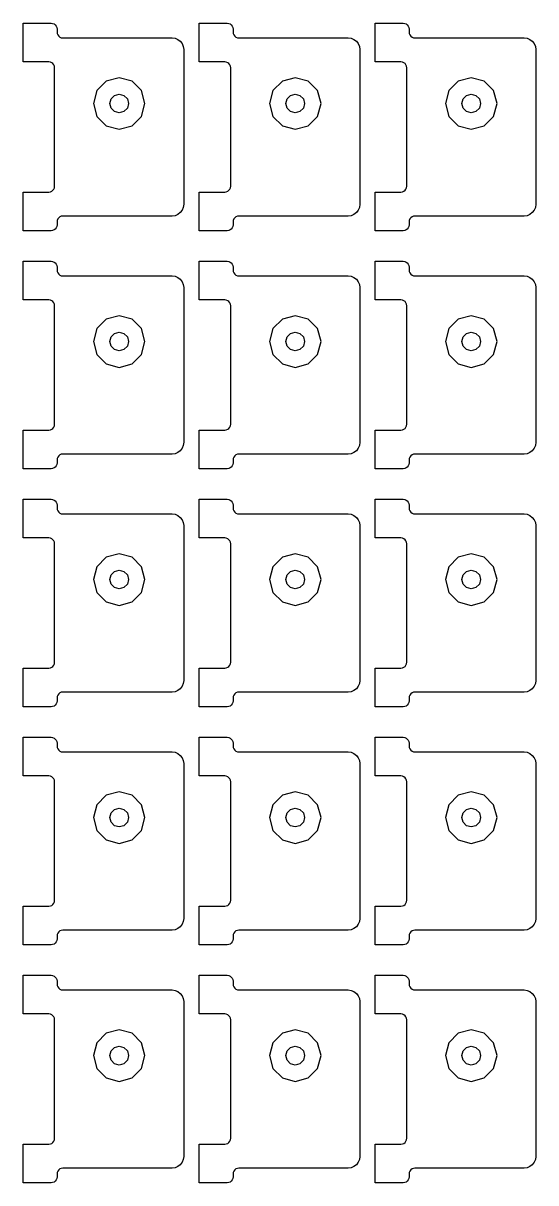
# Model space of a CAD drawing. Extents: x 11 to 212, y 11 to 212.
# Drawn here: x 128.77 to 133.91, y 123.29 to 134.93 of the extents above; entities that cross this region are included whole.
import ezdxf

# ---------------------------------------------------------------- set-up
doc = ezdxf.new("R2010")
doc.units = 0
doc.layers.add('G', color=7, linetype='continuous')

msp = doc.modelspace()

# ---------------------------------------------------------------- linework, layer by layer
at = {"layer": 'G'}
for points in [[(129.024, 133.235), (129.039, 133.237), (129.053, 133.243), (129.065, 133.253), (129.074, 133.265), (129.08, 133.279), (129.082, 133.294), (129.082, 134.482), (129.08, 134.498), (129.074, 134.512), (129.065, 134.524), (129.053, 134.533), (129.039, 134.539), (129.024, 134.541), (128.767, 134.541), (128.767, 134.929), (129.047, 134.929), (129.062, 134.927), (129.076, 134.922), (129.089, 134.912), (129.098, 134.9), (129.104, 134.886), (129.106, 134.871), (129.106, 134.841), (129.108, 134.826), (129.114, 134.812), (129.123, 134.8), (129.135, 134.79), (129.149, 134.784), (129.165, 134.782), (130.259, 134.782), (130.289, 134.778), (130.318, 134.767), (130.342, 134.748), (130.361, 134.724), (130.372, 134.695), (130.376, 134.665), (130.376, 133.112), (130.372, 133.081), (130.361, 133.053), (130.342, 133.029), (130.318, 133.01), (130.289, 132.998), (130.259, 132.994), (129.165, 132.994), (129.149, 132.992), (129.135, 132.986), (129.123, 132.977), (129.114, 132.965), (129.108, 132.951), (129.106, 132.935), (129.106, 132.906), (129.104, 132.891), (129.098, 132.876), (129.089, 132.864), (129.076, 132.855), (129.062, 132.849), (129.047, 132.847), (128.767, 132.847), (128.767, 133.235)], [(130.788, 133.235), (130.803, 133.237), (130.818, 133.243), (130.83, 133.253), (130.839, 133.265), (130.845, 133.279), (130.847, 133.294), (130.847, 134.482), (130.845, 134.498), (130.839, 134.512), (130.83, 134.524), (130.818, 134.533), (130.803, 134.539), (130.788, 134.541), (130.532, 134.541), (130.532, 134.929), (130.812, 134.929), (130.827, 134.927), (130.841, 134.922), (130.853, 134.912), (130.863, 134.9), (130.869, 134.886), (130.871, 134.871), (130.871, 134.841), (130.873, 134.826), (130.878, 134.812), (130.888, 134.8), (130.9, 134.79), (130.914, 134.784), (130.929, 134.782), (132.024, 134.782), (132.054, 134.778), (132.082, 134.767), (132.107, 134.748), (132.125, 134.724), (132.137, 134.695), (132.141, 134.665), (132.141, 133.112), (132.137, 133.081), (132.125, 133.053), (132.107, 133.029), (132.082, 133.01), (132.054, 132.998), (132.024, 132.994), (130.929, 132.994), (130.914, 132.992), (130.9, 132.986), (130.888, 132.977), (130.878, 132.965), (130.873, 132.951), (130.871, 132.935), (130.871, 132.906), (130.869, 132.891), (130.863, 132.876), (130.853, 132.864), (130.841, 132.855), (130.827, 132.849), (130.812, 132.847), (130.532, 132.847), (130.532, 133.235)], [(132.553, 133.235), (132.568, 133.237), (132.582, 133.243), (132.595, 133.253), (132.604, 133.265), (132.61, 133.279), (132.612, 133.294), (132.612, 134.482), (132.61, 134.498), (132.604, 134.512), (132.595, 134.524), (132.582, 134.533), (132.568, 134.539), (132.553, 134.541), (132.296, 134.541), (132.296, 134.929), (132.576, 134.929), (132.592, 134.927), (132.606, 134.922), (132.618, 134.912), (132.627, 134.9), (132.633, 134.886), (132.635, 134.871), (132.635, 134.841), (132.637, 134.826), (132.643, 134.812), (132.653, 134.8), (132.665, 134.79), (132.679, 134.784), (132.694, 134.782), (133.788, 134.782), (133.819, 134.778), (133.847, 134.767), (133.871, 134.748), (133.89, 134.724), (133.902, 134.695), (133.906, 134.665), (133.906, 133.112), (133.902, 133.081), (133.89, 133.053), (133.871, 133.029), (133.847, 133.01), (133.819, 132.998), (133.788, 132.994), (132.694, 132.994), (132.679, 132.992), (132.665, 132.986), (132.653, 132.977), (132.643, 132.965), (132.637, 132.951), (132.635, 132.935), (132.635, 132.906), (132.633, 132.891), (132.627, 132.876), (132.618, 132.864), (132.606, 132.855), (132.592, 132.849), (132.576, 132.847), (132.296, 132.847), (132.296, 133.235)], [(129.954, 133.994), (129.988, 134.124), (129.954, 134.253), (129.859, 134.348), (129.729, 134.382), (129.6, 134.348), (129.505, 134.253), (129.471, 134.124), (129.505, 133.994), (129.6, 133.899), (129.729, 133.865), (129.859, 133.899)], [(131.718, 133.994), (131.753, 134.124), (131.718, 134.253), (131.624, 134.348), (131.494, 134.382), (131.365, 134.348), (131.27, 134.253), (131.235, 134.124), (131.27, 133.994), (131.365, 133.899), (131.494, 133.865), (131.624, 133.899)], [(133.483, 133.994), (133.518, 134.124), (133.483, 134.253), (133.388, 134.348), (133.259, 134.382), (133.129, 134.348), (133.035, 134.253), (133, 134.124), (133.035, 133.994), (133.129, 133.899), (133.259, 133.865), (133.388, 133.899)], [(129.824, 134.124), (129.811, 134.076), (129.776, 134.042), (129.729, 134.029), (129.682, 134.042), (129.648, 134.076), (129.635, 134.124), (129.648, 134.171), (129.682, 134.205), (129.729, 134.218), (129.776, 134.205), (129.811, 134.171)], [(131.588, 134.124), (131.576, 134.076), (131.541, 134.042), (131.494, 134.029), (131.447, 134.042), (131.413, 134.076), (131.4, 134.124), (131.413, 134.171), (131.447, 134.205), (131.494, 134.218), (131.541, 134.205), (131.576, 134.171)], [(133.353, 134.124), (133.34, 134.076), (133.306, 134.042), (133.259, 134.029), (133.212, 134.042), (133.177, 134.076), (133.165, 134.124), (133.177, 134.171), (133.212, 134.205), (133.259, 134.218), (133.306, 134.205), (133.34, 134.171)], [(129.024, 130.847), (129.039, 130.849), (129.053, 130.855), (129.065, 130.864), (129.074, 130.876), (129.08, 130.891), (129.082, 130.906), (129.082, 132.094), (129.08, 132.109), (129.074, 132.124), (129.065, 132.136), (129.053, 132.145), (129.039, 132.151), (129.024, 132.153), (128.767, 132.153), (128.767, 132.541), (129.047, 132.541), (129.062, 132.539), (129.076, 132.533), (129.089, 132.524), (129.098, 132.512), (129.104, 132.498), (129.106, 132.482), (129.106, 132.453), (129.108, 132.438), (129.114, 132.424), (129.123, 132.411), (129.135, 132.402), (129.149, 132.396), (129.165, 132.394), (130.259, 132.394), (130.289, 132.39), (130.318, 132.378), (130.342, 132.36), (130.361, 132.335), (130.372, 132.307), (130.376, 132.276), (130.376, 130.724), (130.372, 130.693), (130.361, 130.665), (130.342, 130.64), (130.318, 130.622), (130.289, 130.61), (130.259, 130.606), (129.165, 130.606), (129.149, 130.604), (129.135, 130.598), (129.123, 130.589), (129.114, 130.576), (129.108, 130.562), (129.106, 130.547), (129.106, 130.518), (129.104, 130.502), (129.098, 130.488), (129.089, 130.476), (129.076, 130.467), (129.062, 130.461), (129.047, 130.459), (128.767, 130.459), (128.767, 130.847)], [(130.788, 130.847), (130.803, 130.849), (130.818, 130.855), (130.83, 130.864), (130.839, 130.876), (130.845, 130.891), (130.847, 130.906), (130.847, 132.094), (130.845, 132.109), (130.839, 132.124), (130.83, 132.136), (130.818, 132.145), (130.803, 132.151), (130.788, 132.153), (130.532, 132.153), (130.532, 132.541), (130.812, 132.541), (130.827, 132.539), (130.841, 132.533), (130.853, 132.524), (130.863, 132.512), (130.869, 132.498), (130.871, 132.482), (130.871, 132.453), (130.873, 132.438), (130.878, 132.424), (130.888, 132.411), (130.9, 132.402), (130.914, 132.396), (130.929, 132.394), (132.024, 132.394), (132.054, 132.39), (132.082, 132.378), (132.107, 132.36), (132.125, 132.335), (132.137, 132.307), (132.141, 132.276), (132.141, 130.724), (132.137, 130.693), (132.125, 130.665), (132.107, 130.64), (132.082, 130.622), (132.054, 130.61), (132.024, 130.606), (130.929, 130.606), (130.914, 130.604), (130.9, 130.598), (130.888, 130.589), (130.878, 130.576), (130.873, 130.562), (130.871, 130.547), (130.871, 130.518), (130.869, 130.502), (130.863, 130.488), (130.853, 130.476), (130.841, 130.467), (130.827, 130.461), (130.812, 130.459), (130.532, 130.459), (130.532, 130.847)], [(132.553, 130.847), (132.568, 130.849), (132.582, 130.855), (132.595, 130.864), (132.604, 130.876), (132.61, 130.891), (132.612, 130.906), (132.612, 132.094), (132.61, 132.109), (132.604, 132.124), (132.595, 132.136), (132.582, 132.145), (132.568, 132.151), (132.553, 132.153), (132.296, 132.153), (132.296, 132.541), (132.576, 132.541), (132.592, 132.539), (132.606, 132.533), (132.618, 132.524), (132.627, 132.512), (132.633, 132.498), (132.635, 132.482), (132.635, 132.453), (132.637, 132.438), (132.643, 132.424), (132.653, 132.411), (132.665, 132.402), (132.679, 132.396), (132.694, 132.394), (133.788, 132.394), (133.819, 132.39), (133.847, 132.378), (133.871, 132.36), (133.89, 132.335), (133.902, 132.307), (133.906, 132.276), (133.906, 130.724), (133.902, 130.693), (133.89, 130.665), (133.871, 130.64), (133.847, 130.622), (133.819, 130.61), (133.788, 130.606), (132.694, 130.606), (132.679, 130.604), (132.665, 130.598), (132.653, 130.589), (132.643, 130.576), (132.637, 130.562), (132.635, 130.547), (132.635, 130.518), (132.633, 130.502), (132.627, 130.488), (132.618, 130.476), (132.606, 130.467), (132.592, 130.461), (132.576, 130.459), (132.296, 130.459), (132.296, 130.847)], [(129.954, 131.606), (129.988, 131.735), (129.954, 131.865), (129.859, 131.959), (129.729, 131.994), (129.6, 131.959), (129.505, 131.865), (129.471, 131.735), (129.505, 131.606), (129.6, 131.511), (129.729, 131.476), (129.859, 131.511)], [(131.718, 131.606), (131.753, 131.735), (131.718, 131.865), (131.624, 131.959), (131.494, 131.994), (131.365, 131.959), (131.27, 131.865), (131.235, 131.735), (131.27, 131.606), (131.365, 131.511), (131.494, 131.476), (131.624, 131.511)], [(133.483, 131.606), (133.518, 131.735), (133.483, 131.865), (133.388, 131.959), (133.259, 131.994), (133.129, 131.959), (133.035, 131.865), (133, 131.735), (133.035, 131.606), (133.129, 131.511), (133.259, 131.476), (133.388, 131.511)], [(129.824, 131.735), (129.811, 131.688), (129.776, 131.654), (129.729, 131.641), (129.682, 131.654), (129.648, 131.688), (129.635, 131.735), (129.648, 131.782), (129.682, 131.817), (129.729, 131.829), (129.776, 131.817), (129.811, 131.782)], [(131.588, 131.735), (131.576, 131.688), (131.541, 131.654), (131.494, 131.641), (131.447, 131.654), (131.413, 131.688), (131.4, 131.735), (131.413, 131.782), (131.447, 131.817), (131.494, 131.829), (131.541, 131.817), (131.576, 131.782)], [(133.353, 131.735), (133.34, 131.688), (133.306, 131.654), (133.259, 131.641), (133.212, 131.654), (133.177, 131.688), (133.165, 131.735), (133.177, 131.782), (133.212, 131.817), (133.259, 131.829), (133.306, 131.817), (133.34, 131.782)], [(129.024, 128.459), (129.039, 128.461), (129.053, 128.467), (129.065, 128.476), (129.074, 128.488), (129.08, 128.502), (129.082, 128.518), (129.082, 129.706), (129.08, 129.721), (129.074, 129.735), (129.065, 129.747), (129.053, 129.757), (129.039, 129.763), (129.024, 129.765), (128.767, 129.765), (128.767, 130.153), (129.047, 130.153), (129.062, 130.151), (129.076, 130.145), (129.089, 130.136), (129.098, 130.124), (129.104, 130.109), (129.106, 130.094), (129.106, 130.065), (129.108, 130.049), (129.114, 130.035), (129.123, 130.023), (129.135, 130.014), (129.149, 130.008), (129.165, 130.006), (130.259, 130.006), (130.289, 130.002), (130.318, 129.99), (130.342, 129.971), (130.361, 129.947), (130.372, 129.919), (130.376, 129.888), (130.376, 128.335), (130.372, 128.305), (130.361, 128.276), (130.342, 128.252), (130.318, 128.233), (130.289, 128.222), (130.259, 128.218), (129.165, 128.218), (129.149, 128.216), (129.135, 128.21), (129.123, 128.2), (129.114, 128.188), (129.108, 128.174), (129.106, 128.159), (129.106, 128.129), (129.104, 128.114), (129.098, 128.1), (129.089, 128.088), (129.076, 128.078), (129.062, 128.073), (129.047, 128.071), (128.767, 128.071), (128.767, 128.459)], [(130.788, 128.459), (130.803, 128.461), (130.818, 128.467), (130.83, 128.476), (130.839, 128.488), (130.845, 128.502), (130.847, 128.518), (130.847, 129.706), (130.845, 129.721), (130.839, 129.735), (130.83, 129.747), (130.818, 129.757), (130.803, 129.763), (130.788, 129.765), (130.532, 129.765), (130.532, 130.153), (130.812, 130.153), (130.827, 130.151), (130.841, 130.145), (130.853, 130.136), (130.863, 130.124), (130.869, 130.109), (130.871, 130.094), (130.871, 130.065), (130.873, 130.049), (130.878, 130.035), (130.888, 130.023), (130.9, 130.014), (130.914, 130.008), (130.929, 130.006), (132.024, 130.006), (132.054, 130.002), (132.082, 129.99), (132.107, 129.971), (132.125, 129.947), (132.137, 129.919), (132.141, 129.888), (132.141, 128.335), (132.137, 128.305), (132.125, 128.276), (132.107, 128.252), (132.082, 128.233), (132.054, 128.222), (132.024, 128.218), (130.929, 128.218), (130.914, 128.216), (130.9, 128.21), (130.888, 128.2), (130.878, 128.188), (130.873, 128.174), (130.871, 128.159), (130.871, 128.129), (130.869, 128.114), (130.863, 128.1), (130.853, 128.088), (130.841, 128.078), (130.827, 128.073), (130.812, 128.071), (130.532, 128.071), (130.532, 128.459)], [(132.553, 128.459), (132.568, 128.461), (132.582, 128.467), (132.595, 128.476), (132.604, 128.488), (132.61, 128.502), (132.612, 128.518), (132.612, 129.706), (132.61, 129.721), (132.604, 129.735), (132.595, 129.747), (132.582, 129.757), (132.568, 129.763), (132.553, 129.765), (132.296, 129.765), (132.296, 130.153), (132.576, 130.153), (132.592, 130.151), (132.606, 130.145), (132.618, 130.136), (132.627, 130.124), (132.633, 130.109), (132.635, 130.094), (132.635, 130.065), (132.637, 130.049), (132.643, 130.035), (132.653, 130.023), (132.665, 130.014), (132.679, 130.008), (132.694, 130.006), (133.788, 130.006), (133.819, 130.002), (133.847, 129.99), (133.871, 129.971), (133.89, 129.947), (133.902, 129.919), (133.906, 129.888), (133.906, 128.335), (133.902, 128.305), (133.89, 128.276), (133.871, 128.252), (133.847, 128.233), (133.819, 128.222), (133.788, 128.218), (132.694, 128.218), (132.679, 128.216), (132.665, 128.21), (132.653, 128.2), (132.643, 128.188), (132.637, 128.174), (132.635, 128.159), (132.635, 128.129), (132.633, 128.114), (132.627, 128.1), (132.618, 128.088), (132.606, 128.078), (132.592, 128.073), (132.576, 128.071), (132.296, 128.071), (132.296, 128.459)], [(129.954, 129.218), (129.988, 129.347), (129.954, 129.476), (129.859, 129.571), (129.729, 129.606), (129.6, 129.571), (129.505, 129.476), (129.471, 129.347), (129.505, 129.218), (129.6, 129.123), (129.729, 129.088), (129.859, 129.123)], [(131.718, 129.218), (131.753, 129.347), (131.718, 129.476), (131.624, 129.571), (131.494, 129.606), (131.365, 129.571), (131.27, 129.476), (131.235, 129.347), (131.27, 129.218), (131.365, 129.123), (131.494, 129.088), (131.624, 129.123)], [(133.483, 129.218), (133.518, 129.347), (133.483, 129.476), (133.388, 129.571), (133.259, 129.606), (133.129, 129.571), (133.035, 129.476), (133, 129.347), (133.035, 129.218), (133.129, 129.123), (133.259, 129.088), (133.388, 129.123)], [(129.824, 129.347), (129.811, 129.3), (129.776, 129.266), (129.729, 129.253), (129.682, 129.266), (129.648, 129.3), (129.635, 129.347), (129.648, 129.394), (129.682, 129.429), (129.729, 129.441), (129.776, 129.429), (129.811, 129.394)], [(131.588, 129.347), (131.576, 129.3), (131.541, 129.266), (131.494, 129.253), (131.447, 129.266), (131.413, 129.3), (131.4, 129.347), (131.413, 129.394), (131.447, 129.429), (131.494, 129.441), (131.541, 129.429), (131.576, 129.394)], [(133.353, 129.347), (133.34, 129.3), (133.306, 129.266), (133.259, 129.253), (133.212, 129.266), (133.177, 129.3), (133.165, 129.347), (133.177, 129.394), (133.212, 129.429), (133.259, 129.441), (133.306, 129.429), (133.34, 129.394)], [(129.024, 126.071), (129.039, 126.073), (129.053, 126.078), (129.065, 126.088), (129.074, 126.1), (129.08, 126.114), (129.082, 126.129), (129.082, 127.318), (129.08, 127.333), (129.074, 127.347), (129.065, 127.359), (129.053, 127.369), (129.039, 127.374), (129.024, 127.376), (128.767, 127.376), (128.767, 127.765), (129.047, 127.765), (129.062, 127.763), (129.076, 127.757), (129.089, 127.747), (129.098, 127.735), (129.104, 127.721), (129.106, 127.706), (129.106, 127.676), (129.108, 127.661), (129.114, 127.647), (129.123, 127.635), (129.135, 127.626), (129.149, 127.62), (129.165, 127.618), (130.259, 127.618), (130.289, 127.614), (130.318, 127.602), (130.342, 127.583), (130.361, 127.559), (130.372, 127.53), (130.376, 127.5), (130.376, 125.947), (130.372, 125.917), (130.361, 125.888), (130.342, 125.864), (130.318, 125.845), (130.289, 125.833), (130.259, 125.829), (129.165, 125.829), (129.149, 125.827), (129.135, 125.822), (129.123, 125.812), (129.114, 125.8), (129.108, 125.786), (129.106, 125.771), (129.106, 125.741), (129.104, 125.726), (129.098, 125.712), (129.089, 125.7), (129.076, 125.69), (129.062, 125.684), (129.047, 125.682), (128.767, 125.682), (128.767, 126.071)], [(130.788, 126.071), (130.803, 126.073), (130.818, 126.078), (130.83, 126.088), (130.839, 126.1), (130.845, 126.114), (130.847, 126.129), (130.847, 127.318), (130.845, 127.333), (130.839, 127.347), (130.83, 127.359), (130.818, 127.369), (130.803, 127.374), (130.788, 127.376), (130.532, 127.376), (130.532, 127.765), (130.812, 127.765), (130.827, 127.763), (130.841, 127.757), (130.853, 127.747), (130.863, 127.735), (130.869, 127.721), (130.871, 127.706), (130.871, 127.676), (130.873, 127.661), (130.878, 127.647), (130.888, 127.635), (130.9, 127.626), (130.914, 127.62), (130.929, 127.618), (132.024, 127.618), (132.054, 127.614), (132.082, 127.602), (132.107, 127.583), (132.125, 127.559), (132.137, 127.53), (132.141, 127.5), (132.141, 125.947), (132.137, 125.917), (132.125, 125.888), (132.107, 125.864), (132.082, 125.845), (132.054, 125.833), (132.024, 125.829), (130.929, 125.829), (130.914, 125.827), (130.9, 125.822), (130.888, 125.812), (130.878, 125.8), (130.873, 125.786), (130.871, 125.771), (130.871, 125.741), (130.869, 125.726), (130.863, 125.712), (130.853, 125.7), (130.841, 125.69), (130.827, 125.684), (130.812, 125.682), (130.532, 125.682), (130.532, 126.071)], [(132.553, 126.071), (132.568, 126.073), (132.582, 126.078), (132.595, 126.088), (132.604, 126.1), (132.61, 126.114), (132.612, 126.129), (132.612, 127.318), (132.61, 127.333), (132.604, 127.347), (132.595, 127.359), (132.582, 127.369), (132.568, 127.374), (132.553, 127.376), (132.296, 127.376), (132.296, 127.765), (132.576, 127.765), (132.592, 127.763), (132.606, 127.757), (132.618, 127.747), (132.627, 127.735), (132.633, 127.721), (132.635, 127.706), (132.635, 127.676), (132.637, 127.661), (132.643, 127.647), (132.653, 127.635), (132.665, 127.626), (132.679, 127.62), (132.694, 127.618), (133.788, 127.618), (133.819, 127.614), (133.847, 127.602), (133.871, 127.583), (133.89, 127.559), (133.902, 127.53), (133.906, 127.5), (133.906, 125.947), (133.902, 125.917), (133.89, 125.888), (133.871, 125.864), (133.847, 125.845), (133.819, 125.833), (133.788, 125.829), (132.694, 125.829), (132.679, 125.827), (132.665, 125.822), (132.653, 125.812), (132.643, 125.8), (132.637, 125.786), (132.635, 125.771), (132.635, 125.741), (132.633, 125.726), (132.627, 125.712), (132.618, 125.7), (132.606, 125.69), (132.592, 125.684), (132.576, 125.682), (132.296, 125.682), (132.296, 126.071)], [(129.954, 126.829), (129.988, 126.959), (129.954, 127.088), (129.859, 127.183), (129.729, 127.218), (129.6, 127.183), (129.505, 127.088), (129.471, 126.959), (129.505, 126.829), (129.6, 126.735), (129.729, 126.7), (129.859, 126.735)], [(131.718, 126.829), (131.753, 126.959), (131.718, 127.088), (131.624, 127.183), (131.494, 127.218), (131.365, 127.183), (131.27, 127.088), (131.235, 126.959), (131.27, 126.829), (131.365, 126.735), (131.494, 126.7), (131.624, 126.735)], [(133.483, 126.829), (133.518, 126.959), (133.483, 127.088), (133.388, 127.183), (133.259, 127.218), (133.129, 127.183), (133.035, 127.088), (133, 126.959), (133.035, 126.829), (133.129, 126.735), (133.259, 126.7), (133.388, 126.735)], [(129.824, 126.959), (129.811, 126.912), (129.776, 126.877), (129.729, 126.865), (129.682, 126.877), (129.648, 126.912), (129.635, 126.959), (129.648, 127.006), (129.682, 127.04), (129.729, 127.053), (129.776, 127.04), (129.811, 127.006)], [(131.588, 126.959), (131.576, 126.912), (131.541, 126.877), (131.494, 126.865), (131.447, 126.877), (131.413, 126.912), (131.4, 126.959), (131.413, 127.006), (131.447, 127.04), (131.494, 127.053), (131.541, 127.04), (131.576, 127.006)], [(133.353, 126.959), (133.34, 126.912), (133.306, 126.877), (133.259, 126.865), (133.212, 126.877), (133.177, 126.912), (133.165, 126.959), (133.177, 127.006), (133.212, 127.04), (133.259, 127.053), (133.306, 127.04), (133.34, 127.006)], [(129.024, 123.682), (129.039, 123.684), (129.053, 123.69), (129.065, 123.7), (129.074, 123.712), (129.08, 123.726), (129.082, 123.741), (129.082, 124.929), (129.08, 124.945), (129.074, 124.959), (129.065, 124.971), (129.053, 124.98), (129.039, 124.986), (129.024, 124.988), (128.767, 124.988), (128.767, 125.376), (129.047, 125.376), (129.062, 125.374), (129.076, 125.369), (129.089, 125.359), (129.098, 125.347), (129.104, 125.333), (129.106, 125.318), (129.106, 125.288), (129.108, 125.273), (129.114, 125.259), (129.123, 125.247), (129.135, 125.237), (129.149, 125.231), (129.165, 125.229), (130.259, 125.229), (130.289, 125.225), (130.318, 125.214), (130.342, 125.195), (130.361, 125.171), (130.372, 125.142), (130.376, 125.112), (130.376, 123.559), (130.372, 123.528), (130.361, 123.5), (130.342, 123.476), (130.318, 123.457), (130.289, 123.445), (130.259, 123.441), (129.165, 123.441), (129.149, 123.439), (129.135, 123.433), (129.123, 123.424), (129.114, 123.412), (129.108, 123.398), (129.106, 123.382), (129.106, 123.353), (129.104, 123.338), (129.098, 123.324), (129.089, 123.311), (129.076, 123.302), (129.062, 123.296), (129.047, 123.294), (128.767, 123.294), (128.767, 123.682)], [(130.788, 123.682), (130.803, 123.684), (130.818, 123.69), (130.83, 123.7), (130.839, 123.712), (130.845, 123.726), (130.847, 123.741), (130.847, 124.929), (130.845, 124.945), (130.839, 124.959), (130.83, 124.971), (130.818, 124.98), (130.803, 124.986), (130.788, 124.988), (130.532, 124.988), (130.532, 125.376), (130.812, 125.376), (130.827, 125.374), (130.841, 125.369), (130.853, 125.359), (130.863, 125.347), (130.869, 125.333), (130.871, 125.318), (130.871, 125.288), (130.873, 125.273), (130.878, 125.259), (130.888, 125.247), (130.9, 125.237), (130.914, 125.231), (130.929, 125.229), (132.024, 125.229), (132.054, 125.225), (132.082, 125.214), (132.107, 125.195), (132.125, 125.171), (132.137, 125.142), (132.141, 125.112), (132.141, 123.559), (132.137, 123.528), (132.125, 123.5), (132.107, 123.476), (132.082, 123.457), (132.054, 123.445), (132.024, 123.441), (130.929, 123.441), (130.914, 123.439), (130.9, 123.433), (130.888, 123.424), (130.878, 123.412), (130.873, 123.398), (130.871, 123.382), (130.871, 123.353), (130.869, 123.338), (130.863, 123.324), (130.853, 123.311), (130.841, 123.302), (130.827, 123.296), (130.812, 123.294), (130.532, 123.294), (130.532, 123.682)], [(132.553, 123.682), (132.568, 123.684), (132.582, 123.69), (132.595, 123.7), (132.604, 123.712), (132.61, 123.726), (132.612, 123.741), (132.612, 124.929), (132.61, 124.945), (132.604, 124.959), (132.595, 124.971), (132.582, 124.98), (132.568, 124.986), (132.553, 124.988), (132.296, 124.988), (132.296, 125.376), (132.576, 125.376), (132.592, 125.374), (132.606, 125.369), (132.618, 125.359), (132.627, 125.347), (132.633, 125.333), (132.635, 125.318), (132.635, 125.288), (132.637, 125.273), (132.643, 125.259), (132.653, 125.247), (132.665, 125.237), (132.679, 125.231), (132.694, 125.229), (133.788, 125.229), (133.819, 125.225), (133.847, 125.214), (133.871, 125.195), (133.89, 125.171), (133.902, 125.142), (133.906, 125.112), (133.906, 123.559), (133.902, 123.528), (133.89, 123.5), (133.871, 123.476), (133.847, 123.457), (133.819, 123.445), (133.788, 123.441), (132.694, 123.441), (132.679, 123.439), (132.665, 123.433), (132.653, 123.424), (132.643, 123.412), (132.637, 123.398), (132.635, 123.382), (132.635, 123.353), (132.633, 123.338), (132.627, 123.324), (132.618, 123.311), (132.606, 123.302), (132.592, 123.296), (132.576, 123.294), (132.296, 123.294), (132.296, 123.682)], [(129.954, 124.441), (129.988, 124.571), (129.954, 124.7), (129.859, 124.795), (129.729, 124.829), (129.6, 124.795), (129.505, 124.7), (129.471, 124.571), (129.505, 124.441), (129.6, 124.346), (129.729, 124.312), (129.859, 124.346)], [(131.718, 124.441), (131.753, 124.571), (131.718, 124.7), (131.624, 124.795), (131.494, 124.829), (131.365, 124.795), (131.27, 124.7), (131.235, 124.571), (131.27, 124.441), (131.365, 124.346), (131.494, 124.312), (131.624, 124.346)], [(133.483, 124.441), (133.518, 124.571), (133.483, 124.7), (133.388, 124.795), (133.259, 124.829), (133.129, 124.795), (133.035, 124.7), (133, 124.571), (133.035, 124.441), (133.129, 124.346), (133.259, 124.312), (133.388, 124.346)], [(129.824, 124.571), (129.811, 124.524), (129.776, 124.489), (129.729, 124.476), (129.682, 124.489), (129.648, 124.524), (129.635, 124.571), (129.648, 124.618), (129.682, 124.652), (129.729, 124.665), (129.776, 124.652), (129.811, 124.618)], [(131.588, 124.571), (131.576, 124.524), (131.541, 124.489), (131.494, 124.476), (131.447, 124.489), (131.413, 124.524), (131.4, 124.571), (131.413, 124.618), (131.447, 124.652), (131.494, 124.665), (131.541, 124.652), (131.576, 124.618)], [(133.353, 124.571), (133.34, 124.524), (133.306, 124.489), (133.259, 124.476), (133.212, 124.489), (133.177, 124.524), (133.165, 124.571), (133.177, 124.618), (133.212, 124.652), (133.259, 124.665), (133.306, 124.652), (133.34, 124.618)]]:
    msp.add_lwpolyline(points, close=True, dxfattribs=at)

doc.saveas('drawing.dxf')
